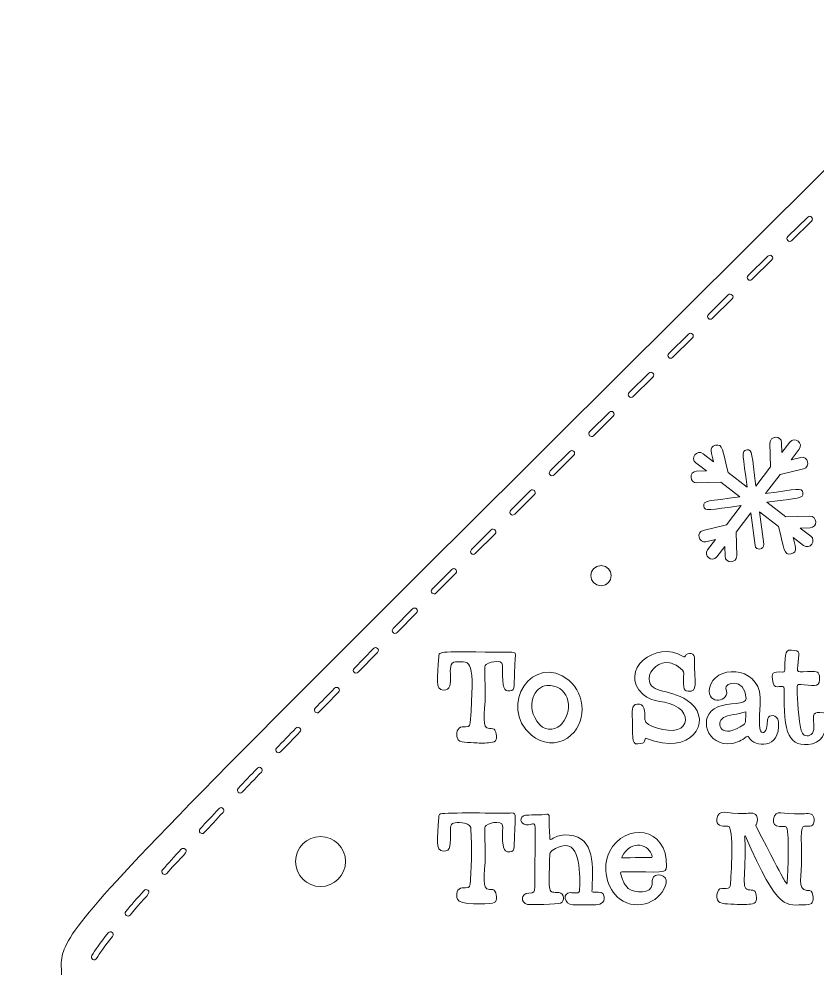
# Model space of a CAD drawing. Header units: inches. Extents: x 0.8 to 13, y 0.4 to 9.6.
# Drawn here: x 0.762 to 2.76, y 7.222 to 9.599 of the extents above; entities that cross this region are included whole.
import ezdxf

# ---------------------------------------------------------------- set-up
doc = ezdxf.new("R2010")
doc.units = ezdxf.units.IN
doc.header["$MEASUREMENT"] = 0
doc.layers.add('_U+0421_U+043B_U+043E_U+0439 1', color=7, linetype='Continuous')

msp = doc.modelspace()

# ---------------------------------------------------------------- linework, layer by layer
at = {"layer": '_U+0421_U+043B_U+043E_U+0439 1', "color": 12, "lineweight": 9, "true_color": 0xe30613}
msp.add_open_spline([(3.7548, 9.3696), (3.5258, 9.5986), (3.1544, 9.599), (2.9252, 9.3696), (0.7618, 7.2144), (0.8683, 7.3365), (0.8683, 7.1998), (0.8683, 5.1443), (0.869, 4.4131), (0.8694, 4.1545), (0.8696, 4.0772), (0.9323, 4.0147), (1.0095, 4.0147), (1.0879, 4.0147), (5.5919, 4.0147), (5.6703, 4.0147), (5.7476, 4.0147), (5.8103, 4.0772), (5.8105, 4.1545), (5.8117, 4.8679), (5.8116, 7.2133), (5.8116, 7.2003), (5.8116, 7.3365), (5.9162, 7.2164), (3.7548, 9.3696)], degree=3, knots=[0, 0, 0, 0, 1, 1, 1, 2, 2, 2, 3, 3, 3, 4, 4, 4, 5, 5, 5, 6, 6, 6, 7, 7, 7, 8, 8, 8, 8], dxfattribs=at)
at = {"layer": '_U+0421_U+043B_U+043E_U+0439 1', "color": 7, "lineweight": 9, "true_color": 0xffffff}
for points, knots in [([(2.694, 9.0448), (2.694, 9.0448), (2.7437, 9.0934), (2.7437, 9.0934), (2.7503, 9.0999), (2.7406, 9.1098), (2.734, 9.1034), (2.734, 9.1034), (2.6843, 9.0547), (2.6843, 9.0547), (2.6777, 9.0482), (2.6874, 9.0383), (2.694, 9.0448)], [0, 0, 0, 0, 1, 1, 1, 2, 2, 2, 3, 3, 3, 4, 4, 4, 4]), ([(2.5946, 8.9473), (2.5946, 8.9473), (2.6443, 8.9961), (2.6443, 8.9961), (2.6508, 9.0025), (2.6411, 9.0124), (2.6346, 9.006), (2.6346, 9.006), (2.5849, 8.9572), (2.5849, 8.9572), (2.5783, 8.9508), (2.5881, 8.9409), (2.5946, 8.9473)], [0, 0, 0, 0, 1, 1, 1, 2, 2, 2, 3, 3, 3, 4, 4, 4, 4]), ([(2.4953, 8.8498), (2.4953, 8.8498), (2.545, 8.8986), (2.545, 8.8986), (2.5515, 8.905), (2.5418, 8.9149), (2.5352, 8.9085), (2.5352, 8.9085), (2.4856, 8.8597), (2.4856, 8.8597), (2.4791, 8.8533), (2.4888, 8.8434), (2.4953, 8.8498)], [0, 0, 0, 0, 1, 1, 1, 2, 2, 2, 3, 3, 3, 4, 4, 4, 4]), ([(2.3962, 8.7521), (2.3962, 8.7521), (2.4458, 8.801), (2.4458, 8.801), (2.4523, 8.8074), (2.4425, 8.8173), (2.436, 8.8109), (2.436, 8.8109), (2.3865, 8.762), (2.3865, 8.762), (2.3799, 8.7556), (2.3897, 8.7457), (2.3962, 8.7521)], [0, 0, 0, 0, 1, 1, 1, 2, 2, 2, 3, 3, 3, 4, 4, 4, 4]), ([(2.2972, 8.6544), (2.2972, 8.6544), (2.3467, 8.7033), (2.3467, 8.7033), (2.3532, 8.7097), (2.3434, 8.7196), (2.3369, 8.7132), (2.3369, 8.7132), (2.2874, 8.6642), (2.2874, 8.6642), (2.2809, 8.6578), (2.2907, 8.648), (2.2972, 8.6544)], [0, 0, 0, 0, 1, 1, 1, 2, 2, 2, 3, 3, 3, 4, 4, 4, 4]), ([(2.1984, 8.5564), (2.1984, 8.5564), (2.2478, 8.6054), (2.2478, 8.6054), (2.2543, 8.6119), (2.2445, 8.6218), (2.238, 8.6153), (2.238, 8.6153), (2.1886, 8.5663), (2.1886, 8.5663), (2.182, 8.5598), (2.1919, 8.55), (2.1984, 8.5564)], [0, 0, 0, 0, 1, 1, 1, 2, 2, 2, 3, 3, 3, 4, 4, 4, 4]), ([(2.5066, 8.2533), (2.5066, 8.2533), (2.5265, 8.2793), (2.5265, 8.2793), (2.5265, 8.2793), (2.5272, 8.2548), (2.5272, 8.2548), (2.528, 8.2352), (2.5572, 8.2377), (2.5564, 8.2557), (2.5564, 8.2557), (2.5548, 8.3154), (2.5548, 8.3154), (2.5548, 8.3154), (2.5914, 8.3632), (2.5914, 8.3632), (2.5914, 8.3632), (2.6022, 8.2822), (2.6022, 8.2822), (2.6041, 8.2679), (2.6258, 8.2708), (2.6239, 8.2851), (2.6239, 8.2851), (2.6131, 8.3661), (2.6131, 8.3661), (2.6131, 8.3661), (2.6609, 8.3295), (2.6609, 8.3295), (2.6748, 8.2722), (2.6742, 8.2565), (2.6925, 8.2611), (2.7104, 8.2645), (2.7021, 8.2837), (2.6977, 8.3021), (2.6977, 8.3021), (2.7237, 8.2822), (2.7237, 8.2822), (2.7392, 8.2703), (2.7562, 8.2941), (2.7415, 8.3054), (2.7415, 8.3054), (2.7154, 8.3253), (2.7154, 8.3253), (2.7154, 8.3253), (2.74, 8.326), (2.74, 8.326), (2.7591, 8.3264), (2.7582, 8.3556), (2.7391, 8.3552), (2.7391, 8.3552), (2.6794, 8.3537), (2.6794, 8.3537), (2.6794, 8.3537), (2.6316, 8.3902), (2.6316, 8.3902), (2.7114, 8.4008), (2.7239, 8.3988), (2.722, 8.4133), (2.7201, 8.4278), (2.7085, 8.4226), (2.6287, 8.4119), (2.6287, 8.4119), (2.6653, 8.4597), (2.6653, 8.4597), (2.6653, 8.4597), (2.7233, 8.4738), (2.7233, 8.4738), (2.7418, 8.4784), (2.7347, 8.5064), (2.7165, 8.5023), (2.7165, 8.5023), (2.6927, 8.4965), (2.6927, 8.4965), (2.6927, 8.4965), (2.7126, 8.5226), (2.7126, 8.5226), (2.7242, 8.5377), (2.701, 8.5554), (2.6894, 8.5403), (2.6894, 8.5403), (2.6695, 8.5143), (2.6695, 8.5143), (2.6695, 8.5143), (2.6687, 8.5388), (2.6687, 8.5388), (2.6679, 8.5584), (2.6388, 8.5559), (2.6395, 8.5379), (2.6395, 8.5379), (2.6411, 8.4782), (2.6411, 8.4782), (2.6411, 8.4782), (2.6045, 8.4304), (2.6045, 8.4304), (2.5939, 8.5102), (2.5959, 8.5227), (2.5815, 8.5208), (2.567, 8.5189), (2.5722, 8.5073), (2.5828, 8.4275), (2.5828, 8.4275), (2.535, 8.4641), (2.535, 8.4641), (2.5212, 8.5213), (2.5217, 8.5371), (2.5034, 8.5325), (2.4856, 8.5291), (2.4938, 8.5099), (2.4982, 8.4915), (2.4982, 8.4915), (2.4722, 8.5114), (2.4722, 8.5114), (2.4571, 8.523), (2.4393, 8.4998), (2.4545, 8.4882), (2.4545, 8.4882), (2.4805, 8.4683), (2.4805, 8.4683), (2.4805, 8.4683), (2.456, 8.4676), (2.456, 8.4676), (2.4369, 8.4671), (2.4378, 8.4379), (2.4569, 8.4383), (2.4569, 8.4383), (2.5166, 8.4399), (2.5166, 8.4399), (2.5166, 8.4399), (2.5644, 8.4033), (2.5644, 8.4033), (2.4846, 8.3927), (2.472, 8.3947), (2.4739, 8.3803), (2.4759, 8.3658), (2.4875, 8.371), (2.5673, 8.3816), (2.5673, 8.3816), (2.5307, 8.3338), (2.5307, 8.3338), (2.5307, 8.3338), (2.4727, 8.3197), (2.4727, 8.3197), (2.4541, 8.3152), (2.4613, 8.2872), (2.4794, 8.2913), (2.4794, 8.2913), (2.5033, 8.297), (2.5033, 8.297), (2.5033, 8.297), (2.4834, 8.271), (2.4834, 8.271), (2.4718, 8.2559), (2.495, 8.2382), (2.5066, 8.2533)], [0, 0, 0, 0, 1, 1, 1, 2, 2, 2, 3, 3, 3, 4, 4, 4, 5, 5, 5, 6, 6, 6, 7, 7, 7, 8, 8, 8, 9, 9, 9, 10, 10, 10, 11, 11, 11, 12, 12, 12, 13, 13, 13, 14, 14, 14, 15, 15, 15, 16, 16, 16, 17, 17, 17, 18, 18, 18, 19, 19, 19, 20, 20, 20, 21, 21, 21, 22, 22, 22, 23, 23, 23, 24, 24, 24, 25, 25, 25, 26, 26, 26, 27, 27, 27, 28, 28, 28, 29, 29, 29, 30, 30, 30, 31, 31, 31, 32, 32, 32, 33, 33, 33, 34, 34, 34, 35, 35, 35, 36, 36, 36, 37, 37, 37, 38, 38, 38, 39, 39, 39, 40, 40, 40, 41, 41, 41, 42, 42, 42, 43, 43, 43, 44, 44, 44, 45, 45, 45, 46, 46, 46, 47, 47, 47, 48, 48, 48, 49, 49, 49, 50, 50, 50, 51, 51, 51, 51]), ([(2.0997, 8.4583), (2.0997, 8.4583), (2.149, 8.5074), (2.149, 8.5074), (2.1555, 8.5139), (2.1457, 8.5238), (2.1392, 8.5173), (2.1392, 8.5173), (2.0899, 8.4682), (2.0899, 8.4682), (2.0833, 8.4617), (2.0932, 8.4519), (2.0997, 8.4583)], [0, 0, 0, 0, 1, 1, 1, 2, 2, 2, 3, 3, 3, 4, 4, 4, 4]), ([(2.0012, 8.3601), (2.0012, 8.3601), (2.0504, 8.4093), (2.0504, 8.4093), (2.0569, 8.4157), (2.0471, 8.4256), (2.0406, 8.4191), (2.0406, 8.4191), (1.9913, 8.3699), (1.9913, 8.3699), (1.9848, 8.3635), (1.9947, 8.3536), (2.0012, 8.3601)], [0, 0, 0, 0, 1, 1, 1, 2, 2, 2, 3, 3, 3, 4, 4, 4, 4]), ([(1.9028, 8.2616), (1.9028, 8.2616), (1.952, 8.3109), (1.952, 8.3109), (1.9585, 8.3174), (1.9486, 8.3272), (1.9421, 8.3207), (1.9421, 8.3207), (1.893, 8.2714), (1.893, 8.2714), (1.8865, 8.265), (1.8964, 8.2552), (1.9028, 8.2616)], [0, 0, 0, 0, 1, 1, 1, 2, 2, 2, 3, 3, 3, 4, 4, 4, 4]), ([(1.8538, 8.2123), (1.8603, 8.2188), (1.8505, 8.2286), (1.8439, 8.2221), (1.8439, 8.2221), (1.7949, 8.1727), (1.7949, 8.1727), (1.7884, 8.1662), (1.7983, 8.1564), (1.8048, 8.163), (1.8048, 8.163), (1.8538, 8.2123), (1.8538, 8.2123)], [0, 0, 0, 0, 1, 1, 1, 2, 2, 2, 3, 3, 3, 4, 4, 4, 4]), ([(2.2173, 8.1809), (2.2509, 8.1809), (2.2509, 8.2318), (2.2173, 8.2318), (2.1836, 8.2318), (2.1836, 8.1809), (2.2173, 8.1809)], [0, 0, 0, 0, 1, 1, 1, 2, 2, 2, 2]), ([(1.746, 8.1233), (1.746, 8.1233), (1.6971, 8.0738), (1.6971, 8.0738), (1.6907, 8.0672), (1.7006, 8.0575), (1.707, 8.064), (1.707, 8.064), (1.7559, 8.1135), (1.7559, 8.1135), (1.7623, 8.1201), (1.7524, 8.1298), (1.746, 8.1233)], [0, 0, 0, 0, 1, 1, 1, 2, 2, 2, 3, 3, 3, 4, 4, 4, 4]), ([(2.3374, 7.9485), (2.3373, 7.9715), (2.3646, 7.993), (2.3881, 7.9886), (2.3997, 7.9864), (2.4249, 7.9728), (2.4241, 7.9616), (2.4232, 7.9505), (2.4229, 7.9394), (2.4241, 7.9284), (2.4248, 7.9211), (2.428, 7.9177), (2.4347, 7.9172), (2.4606, 7.9152), (2.4505, 7.9357), (2.4509, 7.9977), (2.4509, 8.0046), (2.4495, 8.0101), (2.4427, 8.0114), (2.4368, 8.0126), (2.4299, 8.0103), (2.4281, 8.0059), (2.4266, 8.0019), (2.4252, 8.0027), (2.4224, 8.0044), (2.3547, 8.0466), (2.2581, 7.9688), (2.3222, 7.9092), (2.3454, 7.8875), (2.3815, 7.896), (2.4107, 7.8757), (2.4357, 7.8584), (2.4335, 7.8286), (2.4084, 7.8211), (2.384, 7.8138), (2.326, 7.8289), (2.3263, 7.8465), (2.3267, 7.8687), (2.3269, 7.8872), (2.3071, 7.885), (2.2921, 7.8834), (2.2954, 7.8663), (2.2954, 7.8462), (2.2964, 7.7912), (2.293, 7.7818), (2.3165, 7.7863), (2.3239, 7.7877), (2.3259, 7.7895), (2.3271, 7.797), (2.3276, 7.8), (2.3286, 7.8001), (2.331, 7.7991), (2.4423, 7.7535), (2.4958, 7.8414), (2.4419, 7.887), (2.3945, 7.9271), (2.3376, 7.9075), (2.3374, 7.9485)], [0, 0, 0, 0, 1, 1, 1, 2, 2, 2, 3, 3, 3, 4, 4, 4, 5, 5, 5, 6, 6, 6, 7, 7, 7, 8, 8, 8, 9, 9, 9, 10, 10, 10, 11, 11, 11, 12, 12, 12, 13, 13, 13, 14, 14, 14, 15, 15, 15, 16, 16, 16, 17, 17, 17, 18, 18, 18, 19, 19, 19, 19]), ([(1.6483, 8.0242), (1.6483, 8.0242), (1.5996, 7.9745), (1.5996, 7.9745), (1.5932, 7.968), (1.6031, 7.9583), (1.6095, 7.9648), (1.6095, 7.9648), (1.6582, 8.0145), (1.6582, 8.0145), (1.6647, 8.021), (1.6547, 8.0308), (1.6483, 8.0242)], [0, 0, 0, 0, 1, 1, 1, 2, 2, 2, 3, 3, 3, 4, 4, 4, 4]), ([(1.9856, 8.0146), (1.8085, 8.0169), (1.8121, 8.0176), (1.8113, 8.0037), (1.8081, 7.9502), (1.8025, 7.9207), (1.8226, 7.92), (1.8597, 7.9187), (1.8232, 7.9896), (1.8536, 7.9907), (1.8935, 7.9922), (1.9013, 7.9971), (1.8902, 7.8383), (1.8893, 7.8255), (1.883, 7.8287), (1.8701, 7.8279), (1.8568, 7.8271), (1.8544, 7.8116), (1.8579, 7.7994), (1.8614, 7.7869), (1.8864, 7.7896), (1.9072, 7.7878), (1.9201, 7.7867), (1.9328, 7.7874), (1.9455, 7.7894), (1.9589, 7.7915), (1.9572, 7.8073), (1.9519, 7.8199), (1.9502, 7.8239), (1.9428, 7.8239), (1.9385, 7.824), (1.9167, 7.8244), (1.9273, 7.8558), (1.9276, 7.9122), (1.9277, 7.9341), (1.9258, 7.956), (1.9269, 7.9779), (1.9271, 7.9803), (1.927, 7.9826), (1.9295, 7.984), (1.9379, 7.9887), (1.9468, 7.9917), (1.9565, 7.9915), (1.9705, 7.9913), (1.9717, 7.9882), (1.9711, 7.9724), (1.9698, 7.9255), (1.9743, 7.9165), (1.9893, 7.9179), (1.9968, 7.9186), (2, 7.9226), (2, 7.9316), (2, 8.0229), (2.0127, 8.0142), (1.9856, 8.0146)], [0, 0, 0, 0, 1, 1, 1, 2, 2, 2, 3, 3, 3, 4, 4, 4, 5, 5, 5, 6, 6, 6, 7, 7, 7, 8, 8, 8, 9, 9, 9, 10, 10, 10, 11, 11, 11, 12, 12, 12, 13, 13, 13, 14, 14, 14, 15, 15, 15, 16, 16, 16, 17, 17, 17, 18, 18, 18, 18]), ([(2.1364, 7.9447), (2.1793, 7.9091), (2.1841, 7.835), (2.133, 7.8002), (2.1062, 7.7819), (2.0695, 7.785), (2.0433, 7.807), (1.9558, 7.8808), (2.0501, 8.0165), (2.1364, 7.9447)], [0, 0, 0, 0, 1, 1, 1, 2, 2, 2, 3, 3, 3, 3]), ([(2.7331, 7.9663), (2.7331, 7.9663), (2.7331, 7.9662), (2.7331, 7.9662), (2.6997, 7.9662), (2.7085, 7.9605), (2.7118, 8.0071), (2.7124, 8.0149), (2.7097, 8.0183), (2.7018, 8.0194), (2.675, 8.0232), (2.678, 8.0161), (2.6765, 7.9704), (2.6764, 7.966), (2.6743, 7.9651), (2.6705, 7.9652), (2.6469, 7.9659), (2.6417, 7.9665), (2.6474, 7.9374), (2.6512, 7.9182), (2.6757, 7.9387), (2.6753, 7.9233), (2.6731, 7.8097), (2.686, 7.7744), (2.7458, 7.786), (2.7761, 7.7919), (2.7828, 7.8272), (2.779, 7.8581), (2.7787, 7.8612), (2.7767, 7.8629), (2.7738, 7.8633), (2.746, 7.8674), (2.7466, 7.8595), (2.7493, 7.8347), (2.7516, 7.8142), (2.7425, 7.8055), (2.7324, 7.8057), (2.7213, 7.8058), (2.718, 7.8159), (2.7161, 7.8268), (2.7091, 7.8667), (2.7073, 7.9106), (2.7076, 7.9285), (2.7077, 7.9362), (2.7111, 7.9338), (2.725, 7.933), (2.7539, 7.9314), (2.7667, 7.9262), (2.7631, 7.9556), (2.7613, 7.9695), (2.7528, 7.9663), (2.7331, 7.9663)], [0, 0, 0, 0, 1, 1, 1, 2, 2, 2, 3, 3, 3, 4, 4, 4, 5, 5, 5, 6, 6, 6, 7, 7, 7, 8, 8, 8, 9, 9, 9, 10, 10, 10, 11, 11, 11, 12, 12, 12, 13, 13, 13, 14, 14, 14, 15, 15, 15, 16, 16, 16, 17, 17, 17, 17]), ([(2.5089, 7.8781), (2.5362, 7.8893), (2.5813, 7.8829), (2.5802, 7.8988), (2.5766, 7.9541), (2.5243, 7.9378), (2.5296, 7.924), (2.5427, 7.8897), (2.4811, 7.8805), (2.4884, 7.9247), (2.498, 7.9826), (2.6116, 7.9838), (2.6151, 7.9018), (2.6158, 7.8855), (2.6096, 7.8288), (2.6161, 7.818), (2.623, 7.8066), (2.6323, 7.8193), (2.6326, 7.8342), (2.6327, 7.8391), (2.6333, 7.8439), (2.6341, 7.8488), (2.6357, 7.8592), (2.6591, 7.8606), (2.6607, 7.8408), (2.6664, 7.769), (2.5997, 7.7779), (2.5871, 7.8014), (2.5851, 7.8051), (2.5834, 7.8057), (2.5799, 7.8028), (2.5695, 7.7941), (2.5575, 7.7887), (2.544, 7.7865), (2.4814, 7.7765), (2.4565, 7.8567), (2.5089, 7.8781)], [0, 0, 0, 0, 1, 1, 1, 2, 2, 2, 3, 3, 3, 4, 4, 4, 5, 5, 5, 6, 6, 6, 7, 7, 7, 8, 8, 8, 9, 9, 9, 10, 10, 10, 11, 11, 11, 12, 12, 12, 12]), ([(1.5125, 7.8653), (1.5282, 7.8814), (1.5443, 7.8981), (1.5609, 7.9151), (1.5674, 7.9217), (1.5574, 7.9313), (1.551, 7.9248), (1.5344, 7.9077), (1.5182, 7.8911), (1.5025, 7.8749), (1.4961, 7.8684), (1.5061, 7.8587), (1.5125, 7.8653)], [0, 0, 0, 0, 1, 1, 1, 2, 2, 2, 3, 3, 3, 4, 4, 4, 4]), ([(2.0639, 7.8335), (2.0803, 7.8146), (2.1095, 7.8229), (2.1195, 7.8357), (2.1519, 7.8771), (2.1336, 7.9348), (2.0814, 7.9317), (2.0531, 7.9301), (2.0226, 7.8812), (2.0639, 7.8335)], [0, 0, 0, 0, 1, 1, 1, 2, 2, 2, 3, 3, 3, 3]), ([(2.5759, 7.835), (2.5781, 7.8366), (2.5783, 7.8389), (2.5784, 7.8413), (2.5787, 7.8495), (2.579, 7.8577), (2.5793, 7.866), (2.5605, 7.8597), (2.5335, 7.8576), (2.5234, 7.8514), (2.5013, 7.8378), (2.5165, 7.7922), (2.5759, 7.835)], [0, 0, 0, 0, 1, 1, 1, 2, 2, 2, 3, 3, 3, 4, 4, 4, 4]), ([(1.4541, 7.825), (1.4375, 7.8078), (1.4214, 7.7911), (1.4058, 7.7749), (1.3995, 7.7683), (1.4095, 7.7587), (1.4159, 7.7653), (1.4314, 7.7815), (1.4475, 7.7981), (1.4641, 7.8153), (1.4705, 7.8219), (1.4605, 7.8316), (1.4541, 7.825)], [0, 0, 0, 0, 1, 1, 1, 2, 2, 2, 3, 3, 3, 4, 4, 4, 4]), ([(1.3578, 7.7247), (1.3411, 7.7073), (1.3252, 7.6905), (1.3098, 7.6743), (1.3035, 7.6676), (1.3136, 7.6581), (1.3199, 7.6647), (1.3352, 7.6809), (1.3512, 7.6977), (1.3678, 7.7151), (1.3741, 7.7217), (1.3641, 7.7313), (1.3578, 7.7247)], [0, 0, 0, 0, 1, 1, 1, 2, 2, 2, 3, 3, 3, 4, 4, 4, 4]), ([(1.2621, 7.6237), (1.2454, 7.606), (1.2296, 7.5891), (1.2146, 7.573), (1.2084, 7.5662), (1.2185, 7.5568), (1.2248, 7.5635), (1.2398, 7.5796), (1.2556, 7.5965), (1.2722, 7.6142), (1.2785, 7.6209), (1.2683, 7.6304), (1.2621, 7.6237)], [0, 0, 0, 0, 1, 1, 1, 2, 2, 2, 3, 3, 3, 4, 4, 4, 4]), ([(1.9936, 7.6127), (1.9832, 7.6115), (1.8467, 7.6142), (1.8208, 7.6112), (1.813, 7.6103), (1.8117, 7.6089), (1.8113, 7.6012), (1.8081, 7.5475), (1.8025, 7.5182), (1.8226, 7.5175), (1.8432, 7.5168), (1.8394, 7.5301), (1.841, 7.5757), (1.8415, 7.5896), (1.8509, 7.5891), (1.8697, 7.5882), (1.8765, 7.588), (1.8907, 7.5832), (1.8912, 7.5767), (1.895, 7.531), (1.8927, 7.4707), (1.8902, 7.4358), (1.8893, 7.423), (1.883, 7.4262), (1.87, 7.4254), (1.8567, 7.4247), (1.8544, 7.4091), (1.8579, 7.3969), (1.8623, 7.3813), (1.9316, 7.3847), (1.9455, 7.3869), (1.9589, 7.389), (1.9572, 7.4048), (1.9519, 7.4174), (1.9502, 7.4214), (1.9428, 7.4214), (1.9385, 7.4215), (1.9167, 7.4219), (1.9273, 7.4531), (1.9276, 7.5097), (1.9277, 7.5316), (1.9258, 7.5535), (1.9269, 7.5754), (1.927, 7.5778), (1.927, 7.5801), (1.9295, 7.5815), (1.9379, 7.5862), (1.9468, 7.5892), (1.9565, 7.589), (1.9824, 7.5886), (1.9644, 7.5734), (1.9734, 7.5271), (1.9752, 7.5182), (1.9802, 7.5146), (1.9893, 7.5154), (1.9968, 7.5161), (2, 7.5201), (2, 7.5291), (2, 7.6029), (2.0091, 7.6143), (1.9936, 7.6127)], [0, 0, 0, 0, 1, 1, 1, 2, 2, 2, 3, 3, 3, 4, 4, 4, 5, 5, 5, 6, 6, 6, 7, 7, 7, 8, 8, 8, 9, 9, 9, 10, 10, 10, 11, 11, 11, 12, 12, 12, 13, 13, 13, 14, 14, 14, 15, 15, 15, 16, 16, 16, 17, 17, 17, 18, 18, 18, 19, 19, 19, 20, 20, 20, 20]), ([(2.202, 7.4144), (2.1945, 7.4143), (2.1942, 7.4142), (2.1946, 7.4219), (2.1983, 7.4953), (2.1984, 7.5595), (2.1246, 7.5576), (2.1134, 7.5573), (2.1031, 7.5534), (2.0938, 7.5473), (2.0909, 7.5455), (2.0891, 7.5452), (2.0891, 7.5495), (2.0889, 7.5675), (2.0862, 7.5854), (2.0874, 7.6035), (2.0877, 7.6077), (2.0852, 7.6101), (2.0813, 7.6094), (2.0714, 7.6076), (2.032, 7.6079), (2.0283, 7.6072), (2.0117, 7.6038), (2.0135, 7.584), (2.0303, 7.5831), (2.0596, 7.5817), (2.052, 7.621), (2.0514, 7.4281), (2.0513, 7.4142), (2.0503, 7.4132), (2.0366, 7.4123), (2.0152, 7.4109), (2.0158, 7.3883), (2.0334, 7.3839), (2.0393, 7.3824), (2.1091, 7.3838), (2.1159, 7.387), (2.1271, 7.3924), (2.1263, 7.4116), (2.1118, 7.4134), (2.0839, 7.4169), (2.0857, 7.4019), (2.0891, 7.5107), (2.0893, 7.5174), (2.1069, 7.5259), (2.1132, 7.5283), (2.1636, 7.5475), (2.1651, 7.4719), (2.1636, 7.4213), (2.1632, 7.4083), (2.1527, 7.4134), (2.1398, 7.4135), (2.1213, 7.4136), (2.1238, 7.3843), (2.1468, 7.3828), (2.1613, 7.3819), (2.183, 7.3838), (2.1979, 7.3831), (2.2146, 7.3823), (2.2267, 7.3866), (2.2248, 7.4032), (2.2233, 7.4154), (2.2136, 7.4147), (2.202, 7.4144)], [0, 0, 0, 0, 1, 1, 1, 2, 2, 2, 3, 3, 3, 4, 4, 4, 5, 5, 5, 6, 6, 6, 7, 7, 7, 8, 8, 8, 9, 9, 9, 10, 10, 10, 11, 11, 11, 12, 12, 12, 13, 13, 13, 14, 14, 14, 15, 15, 15, 16, 16, 16, 17, 17, 17, 18, 18, 18, 19, 19, 19, 20, 20, 20, 21, 21, 21, 21]), ([(2.6022, 7.4159), (2.6007, 7.4197), (2.5933, 7.4199), (2.5893, 7.42), (2.5641, 7.4203), (2.5816, 7.4526), (2.5765, 7.5487), (2.5764, 7.5512), (2.5758, 7.5537), (2.5772, 7.5565), (2.6634, 7.3584), (2.6805, 7.3834), (2.7289, 7.3831), (2.7465, 7.383), (2.7496, 7.39), (2.7466, 7.4067), (2.7447, 7.4171), (2.7424, 7.4189), (2.7317, 7.419), (2.7078, 7.4192), (2.719, 7.4581), (2.7184, 7.4991), (2.7171, 7.5918), (2.7165, 7.5794), (2.7392, 7.5796), (2.7507, 7.5797), (2.7523, 7.596), (2.7477, 7.6048), (2.7431, 7.614), (2.7278, 7.6107), (2.7175, 7.6103), (2.6692, 7.6084), (2.6536, 7.6247), (2.6487, 7.5972), (2.6468, 7.5865), (2.6524, 7.5793), (2.6632, 7.5788), (2.6771, 7.5782), (2.6807, 7.5813), (2.6824, 7.5727), (2.6889, 7.5415), (2.6832, 7.4486), (2.6819, 7.4347), (2.6693, 7.4541), (2.6876, 7.4206), (2.6052, 7.5785), (2.6039, 7.5809), (2.6045, 7.5827), (2.6056, 7.585), (2.6091, 7.592), (2.6095, 7.6), (2.6056, 7.6064), (2.6002, 7.6151), (2.587, 7.6118), (2.5767, 7.6113), (2.5275, 7.6092), (2.5119, 7.6259), (2.507, 7.598), (2.5039, 7.5807), (2.5177, 7.579), (2.5343, 7.5798), (2.5509, 7.5805), (2.5417, 7.4509), (2.5406, 7.4343), (2.54, 7.4263), (2.538, 7.4243), (2.53, 7.424), (2.5234, 7.4238), (2.5145, 7.4251), (2.511, 7.4197), (2.5061, 7.4121), (2.5059, 7.4036), (2.5082, 7.3953), (2.5118, 7.3829), (2.5368, 7.3856), (2.5576, 7.3838), (2.5705, 7.3827), (2.5832, 7.3834), (2.5959, 7.3854), (2.6093, 7.3875), (2.6074, 7.4033), (2.6022, 7.4159)], [0, 0, 0, 0, 1, 1, 1, 2, 2, 2, 3, 3, 3, 4, 4, 4, 5, 5, 5, 6, 6, 6, 7, 7, 7, 8, 8, 8, 9, 9, 9, 10, 10, 10, 11, 11, 11, 12, 12, 12, 13, 13, 13, 14, 14, 14, 15, 15, 15, 16, 16, 16, 17, 17, 17, 18, 18, 18, 19, 19, 19, 20, 20, 20, 21, 21, 21, 22, 22, 22, 23, 23, 23, 24, 24, 24, 25, 25, 25, 26, 26, 26, 27, 27, 27, 27]), ([(2.2662, 7.4617), (2.2693, 7.4486), (2.2746, 7.433), (2.2853, 7.4241), (2.3008, 7.4113), (2.3439, 7.4101), (2.3449, 7.4339), (2.345, 7.4374), (2.3447, 7.443), (2.3455, 7.4465), (2.3502, 7.4668), (2.3846, 7.4585), (2.3801, 7.4373), (2.3708, 7.3937), (2.3097, 7.3632), (2.2633, 7.3979), (2.231, 7.4221), (2.2192, 7.4788), (2.238, 7.5154), (2.2768, 7.5906), (2.3842, 7.579), (2.3808, 7.4787), (2.3802, 7.4605), (2.3705, 7.4655), (2.2693, 7.4655), (2.2667, 7.4655), (2.2656, 7.4643), (2.2662, 7.4617)], [0, 0, 0, 0, 1, 1, 1, 2, 2, 2, 3, 3, 3, 4, 4, 4, 5, 5, 5, 6, 6, 6, 7, 7, 7, 8, 8, 8, 9, 9, 9, 9]), ([(1.5159, 7.5536), (1.4814, 7.5536), (1.4534, 7.5256), (1.4534, 7.4911), (1.4534, 7.4566), (1.4814, 7.4286), (1.5159, 7.4286), (1.5504, 7.4286), (1.5784, 7.4566), (1.5784, 7.4911), (1.5784, 7.5256), (1.5504, 7.5536), (1.5159, 7.5536)], [0, 0, 0, 0, 1, 1, 1, 2, 2, 2, 3, 3, 3, 4, 4, 4, 4]), ([(2.2725, 7.5003), (2.3284, 7.5017), (2.3137, 7.5016), (2.3411, 7.501), (2.3433, 7.5011), (2.3456, 7.501), (2.3448, 7.5046), (2.3384, 7.533), (2.2949, 7.5496), (2.2696, 7.5038), (2.2677, 7.5003), (2.2701, 7.5003), (2.2725, 7.5003)], [0, 0, 0, 0, 1, 1, 1, 2, 2, 2, 3, 3, 3, 4, 4, 4, 4]), ([(1.1675, 7.5219), (1.1507, 7.5036), (1.1351, 7.4865), (1.1207, 7.4706), (1.1145, 7.4637), (1.1248, 7.4545), (1.131, 7.4612), (1.175, 7.51), (1.1851, 7.5151), (1.1773, 7.5223), (1.1744, 7.5249), (1.1701, 7.5247), (1.1675, 7.5219)], [0, 0, 0, 0, 1, 1, 1, 2, 2, 2, 3, 3, 3, 4, 4, 4, 4]), ([(1.0744, 7.4187), (1.0571, 7.3992), (1.0421, 7.3818), (1.0289, 7.3663), (1.0229, 7.3592), (1.0336, 7.3503), (1.0395, 7.3573), (1.0828, 7.4083), (1.0921, 7.4124), (1.0842, 7.4194), (1.0813, 7.4219), (1.0769, 7.4216), (1.0744, 7.4187)], [0, 0, 0, 0, 1, 1, 1, 2, 2, 2, 3, 3, 3, 4, 4, 4, 4]), ([(0.9846, 7.3126), (0.965, 7.2879), (0.9513, 7.2687), (0.9439, 7.2557), (0.9393, 7.2477), (0.9514, 7.241), (0.9559, 7.2488), (0.963, 7.2612), (0.9763, 7.2798), (0.9955, 7.304), (1.0012, 7.3112), (0.9904, 7.3198), (0.9846, 7.3126)], [0, 0, 0, 0, 1, 1, 1, 2, 2, 2, 3, 3, 3, 4, 4, 4, 4])]:
    msp.add_open_spline(points, degree=3, knots=knots, dxfattribs=at)

doc.saveas('drawing.dxf')
